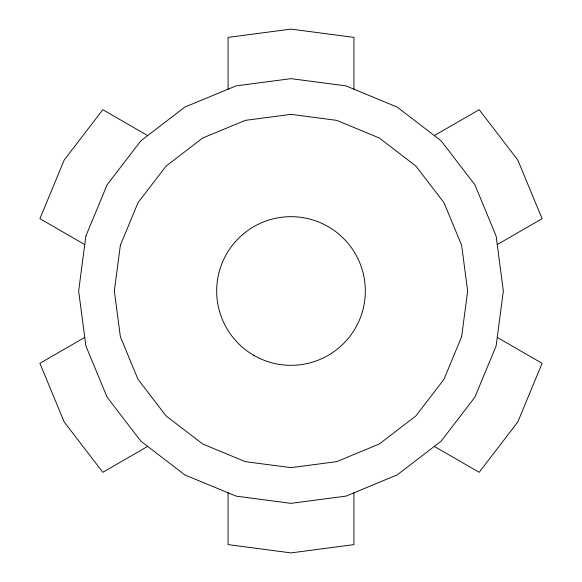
<?xml version="1.0" encoding="UTF-8"?>
<svg xmlns="http://www.w3.org/2000/svg" width="582" height="582" viewBox="0 0 582 582"><rect width="100%" height="100%" fill="white"/><g stroke="black" fill="none" stroke-linecap="round" stroke-linejoin="round"><path stroke-width="0.87" d="M84.761 337.415L39.903 363.313L64.187 421.95L102.825 472.3L147.683 446.401M434.317 135.599L479.175 109.7L517.813 160.05L542.097 218.687L497.239 244.585M147.683 135.599L102.825 109.7L64.187 160.05L39.903 218.687L84.761 244.585M497.239 337.415L542.097 363.313L517.813 421.95L479.175 472.3L434.317 446.401M353.921 89.184L353.921 37.386L291 29.1L228.079 37.386L228.079 89.184M353.921 492.816L353.921 544.614L291 552.9L228.079 544.614L228.079 492.816M85.881 236.037L78.65 291L85.881 345.963L107.095 397.179L140.844 441.156L184.821 474.905L236.037 496.119L291 503.35L345.963 496.119L397.179 474.905L441.156 441.156L474.905 397.179L496.119 345.963L503.35 291L496.119 236.037L474.905 184.821L441.156 140.844L397.179 107.095L345.963 85.881L291 78.65L236.037 85.881L184.821 107.095L140.844 140.844L107.095 184.821L85.881 236.037M120.365 245.277L114.348 291L120.365 336.723L138.014 379.326L166.088 415.912L202.674 443.986L245.277 461.635L291 467.652L336.723 461.635L379.326 443.986L415.912 415.912L443.986 379.326L461.635 336.723L467.652 291L461.635 245.277L443.986 202.674L415.912 166.088L379.326 138.014L336.723 120.365L291 114.348L245.277 120.365L202.674 138.014L166.088 166.088L138.014 202.674L120.365 245.277M253.839 355.369A74.321 74.321 0 0 0 365.321 291A74.321 74.321 0 0 0 253.839 226.631A74.321 74.321 0 0 0 253.839 355.369"/></g></svg>
